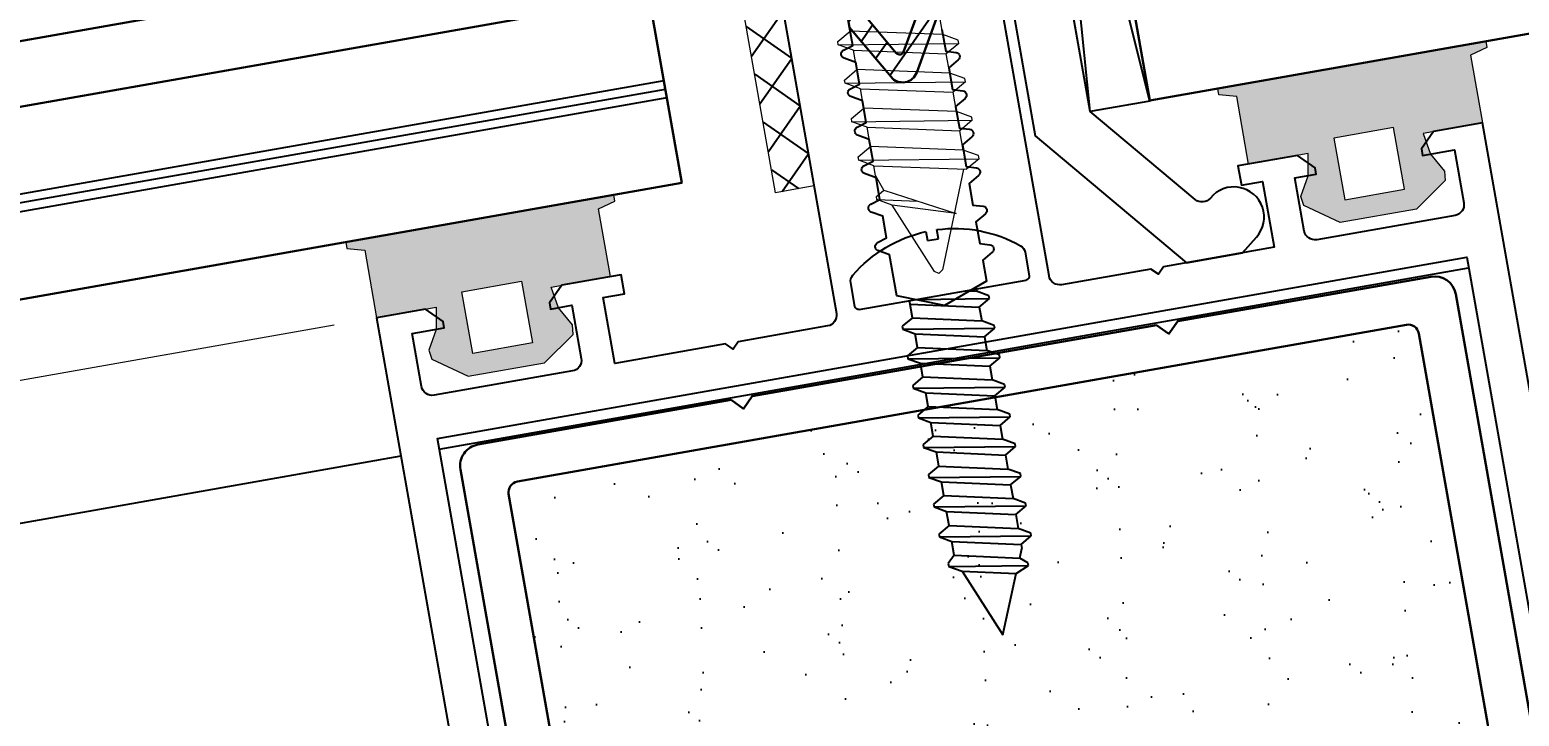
# Model space of a CAD drawing. Header units: millimetres. Extents: x 22319 to 27873, y 35287 to 39437.
# Drawn here: x 23998.5 to 24067.4, y 38452.2 to 38484 of the extents above; entities that cross this region are included whole.
import ezdxf

# ---------------------------------------------------------------- set-up
doc = ezdxf.new("R2010")
doc.units = ezdxf.units.MM
doc.header["$LTSCALE"] = 0.5
for name, color, linetype in [('1', 1, 'Continuous'), ('2', 2, 'Continuous'), ('PROFILE_PO', 2, 'Continuous'), ('S_GASKET_HATCH', 252, 'Continuous')]:
    doc.layers.add(name, color=color, linetype=linetype)
for name, color, linetype, lineweight in [('AM_0', 7, 'Continuous', 30), ('AM_1', 14, 'Continuous', 30), ('AM_4', 3, 'Continuous', 25), ('AM_5', 3, 'Continuous', 18), ('AM_8', 1, 'Continuous', 25), ('GASKET', 1, 'Continuous', 20), ('S_ACCESSORY', 7, 'Continuous', 9), ('S_GASKET', 7, 'Continuous', 9)]:
    doc.layers.add(name, color=color, linetype=linetype, lineweight=lineweight)
doc.styles.get("Standard").update_dxf_attribs({"font": 'ARIAL.TTF'})
doc.dimstyles.new('SBS_DIN$0', dxfattribs={"dimscale": 2, "dimtxt": 2.5, "dimasz": 2.5, "dimexe": 1, "dimexo": 1, "dimgap": 1, "dimtad": 1, "dimrnd": 0.5, "dimdsep": 46, "dimtxsty": 'Standard', "dimcen": 0, "dimclrd": 256, "dimclre": 256, "dimclrt": 2, "dimadec": 0, "dimazin": 2, "dimtp": 0.1, "dimtm": 0.1, "dimtfac": 0.71, "dimtofl": 0, "dimtmove": 0, "dimatfit": 3, "dimfxl": 0, "dimlwd": -1, "dimlwe": -1, "dimarcsym": 0})

# ---------------------------------------------------------------- blocks, each defined once
blk = doc.blocks.new('*D476')
at = {"layer": 'AM_5'}
for p, q in [((24012.57206426298, 38470.26678998518), (23984.09030865299, 38465.24468801319)), ((24000.90684334954, 38381.39092148598), (23986.92816504735, 38460.66794560347)), ((24029.76443597134, 38381.40216060408), (23999.80546873185, 38376.11958636559))]:
    blk.add_line(p, q, dxfattribs=at)
for points in [[(23987.74883817486, 38460.81265241819), (23986.10749191984, 38460.52323878875), (23986.05992415901, 38465.59198436853)], [(24001.72751647705, 38381.53562830071), (24000.08617022203, 38381.24621467126), (24001.77508423788, 38376.46688272092)]]:
    blk.add_solid(points, dxfattribs=at)
at = {"layer": 'Defpoints', "color": 0}
for p in [(24014.541679769, 38470.61408634052), (23986.05992415901, 38465.59198436853), (24031.73405147737, 38381.74945695941)]:
    blk.add_point(p, dxfattribs=at)
at = {"layer": 'AM_5', "color": 2, "insert": (23998.40120088841, 38421.82003024447), "char_height": 5, "attachment_point": 5, "rotation": 280.00000000000347}
blk.add_mtext('90.5', dxfattribs=at)
blk = doc.blocks.new('pv002')
at = {"layer": 'AM_8'}
h = blk.add_hatch(dxfattribs=at)
h.set_pattern_fill('USER', color=256, angle=45, pattern_type=0)
h.set_pattern_definition([(45, (-1649.052311359614, -464.2889585145235), (-0.7071067811865475, 0.7071067811865476), [])])
edge = h.paths.add_edge_path()
edge.add_line((0, 0), (-2.899999999999636, 0))
edge.add_line((-2.899999999999636, 3.550000000000182), (-2.899999999999636, 0))
edge.add_line((-2.700000000000728, 3.603589838486187), (-2.900000000001455, 3.550000000000182))
edge.add_line((-2.700000000000728, 3.603589838486187), (-2.700000000000728, 3.996410161513722))
edge.add_line((-2.700000000000728, 3.996410161513722), (-2.900000000001455, 4.050000000000182))
edge.add_line((-2.899999999999636, 5.349999999999909), (-2.899999999999636, 4.049999999999727))
edge.add_line((-2.700000000000728, 5.403589838486369), (-2.900000000001455, 5.349999999999909))
edge.add_line((-2.700000000000728, 5.403589838486369), (-2.700000000000728, 5.796410161513904))
edge.add_line((-2.899999999999636, 5.849999999999909), (-2.699999999998909, 5.79641016151345))
edge.add_line((-2.899999999999636, 5.849999999999909), (-2.899999999999636, 7.062741470229412))
edge.add_line((-4.393782217350235, 9.650048166123725), (-2.899999999999636, 7.062741470228957))
edge.add_arc((-5, 9.300048166123815), 0.7000000000000146, 390.000000000001, 450)
edge.add_arc((-5, 9.300048166123815), 0.7000000000000135, 450, 509.999999999997)
edge.add_line((-7.100000000000364, 7.062741470228957), (-5.606217782649765, 9.650048166123725))
edge.add_line((-7.100000000000364, 5.849999999999909), (-7.100000000000364, 7.062741470228957))
edge.add_line((-7.299999999999272, 5.79641016151345), (-7.099999999998545, 5.849999999999909))
edge.add_line((-7.299999999999272, 5.79641016151345), (-7.299999999999272, 5.403589838485914))
edge.add_line((-7.100000000000364, 5.349999999999909), (-7.299999999999272, 5.403589838486369))
edge.add_line((-7.100000000000364, 4.050000000000182), (-7.100000000000364, 5.349999999999909))
edge.add_line((-7.299999999999272, 3.996410161513722), (-7.099999999998545, 4.050000000000182))
edge.add_line((-7.299999999999272, 3.996410161513722), (-7.299999999999272, 3.603589838486187))
edge.add_line((-7.100000000000364, 3.550000000000182), (-7.299999999999272, 3.603589838486187))
edge.add_line((-7.100000000000364, 3.550000000000182), (-7.100000000000364, 0))
edge.add_line((-10, 0), (-7.100000000000364, 0))
edge.add_line((-10, 0), (-10, -24))
edge.add_line((-10, -24), (-8.075735931288364, -24))
edge.add_line((-8.075735931288364, -24), (-7.587867965645273, -23.512132034356))
edge.add_arc((-7.799999999999272, -23.30000000000018), 0.2999999999999711, 314.999999999958, 356.718851247591)
edge.add_arc((-7.799999999999272, -23.30000000000018), 0.3000000000001083, 356.718851247591, 450)
edge.add_line((-8.5, -23), (-7.799999999999272, -23))
edge.add_line((-8.5, -19.93684870912102), (-8.5, -23.00000000000045))
edge.add_line((-8.5, -19.93684870912102), (-5, -17.00000000000045))
edge.add_line((-5, -17), (-1.5, -19.93684870912011))
edge.add_line((-1.5, -19.93684870912057), (-1.5, -23.00000000000045))
edge.add_line((-2.200000000000728, -23), (-1.5, -23))
edge.add_arc((-2.200000000000728, -23.30000000000018), 0.2999999999999012, 450, 536.147953645932)
edge.add_arc((-2.200000000000728, -23.30000000000018), 0.3000000000000871, 536.147953645932, 585.0000000000271)
edge.add_line((-2.412132034356546, -23.512132034356), (-2.024264068712, -24))
edge.add_line((-2.024264068712, -24), (0, -24))
edge.add_line((0, 0), (0, -24))
edge = h.paths.add_edge_path(flags=16)
edge.add_arc((-5, -17), 0.9999999999999966, 410.000000000002, 489.9999999999891)
edge.add_line((-8.5, -18.63144141978864), (-5.642787609685911, -16.23395555688103))
edge.add_line((-8.5, -9), (-8.5, -18.63144141978819))
edge.add_line((-1.5, -9), (-8.5, -9))
edge.add_line((-1.5, -9), (-1.5, -18.63144141978819))
edge.add_line((-4.357212390314089, -16.23395555688103), (-1.5, -18.63144141978819))
edge.add_arc((-5, 8.500048166123634), 0.2000000000001071, 389.99999999998, 509.999999999987)
edge.add_line((-6.200000000000728, 6.821587197041026), (-5.173205080758635, 8.600048166123543))
edge.add_line((-6.200000000000728, 6.821587197041026), (-6.200000000000728, -0.06825143763126107))
edge.add_line((-6.200000000000728, -0.06825143763126107), (-5, 0.2532875932861316))
edge.add_line((-5, 0.2532875932865863), (-3.799999999999272, -0.06825143763080632))
edge.add_line((-3.799999999999272, 6.821587197041481), (-3.799999999999272, -0.06825143763080632))
edge.add_line((-4.826794919243184, 8.600048166123543), (-3.800000000001091, 6.821587197041481))
edge.add_line((-5, -0.6784609690830621), (-3.799999999999272, -1.000000000000455))
edge.add_line((-3.799999999999272, -1), (-1.5, -1))
edge.add_line((-1.5, -1), (-1.5, -8))
edge.add_line((-1.5, -8), (-8.5, -8))
edge.add_line((-8.5, -1), (-8.5, -8))
edge.add_line((-6.200000000000728, -1), (-8.500000000001819, -1))
edge.add_line((-6.200000000000728, -1), (-5.000000000001819, -0.6784609690826073))
at = {"layer": 'AM_1', "flags": 128}
for points in [[(-2.499322256418964, -23.27984592317898, -0.3946564050717572), (-2.200000000000728, -23), (-1.5, -23), (-1.5, -19.93684870912011), (-5, -17), (-8.5, -19.93684870912148), (-8.5, -23), (-7.799999999999272, -23, -0.4310878545440041), (-7.500491789374792, -23.31717066592455, -0.1840704505669093), (-7.587867965643454, -23.512132034356), (-8.075735931288364, -24), (-10, -24), (-10, 0), (-7.100000000000364, 0), (-7.100000000000364, 3.549999999999727), (-7.299999999999272, 3.603589838485732), (-7.299999999999272, 3.996410161513722), (-7.100000000000364, 4.049999999999727), (-7.100000000000364, 5.349999999999909), (-7.299999999999272, 5.403589838485914), (-7.299999999999272, 5.796410161513904), (-7.100000000000364, 5.849999999999909), (-7.100000000000364, 7.062741470228957), (-5.606217782649765, 9.650048166123725, -0.2679491924311086), (-5, 10.00004816612363, -0.267949192431118), (-4.393782217350235, 9.650048166123725), (-2.899999999999636, 7.062741470228957), (-2.899999999999636, 5.849999999999909), (-2.700000000000728, 5.796410161513904), (-2.700000000000728, 5.403589838485914), (-2.899999999999636, 5.349999999999909), (-2.899999999999636, 4.049999999999727), (-2.700000000000728, 3.996410161513722), (-2.700000000000728, 3.603589838485732), (-2.899999999999636, 3.549999999999727), (-2.899999999999636, 0), (0, 0), (0, -24), (-2.024264068712, -24), (-2.412132034356546, -23.512132034356, -0.2164453754112569)], [(-5.173205080756816, 8.600048166123997, -0.5773502691896664), (-4.826794919243184, 8.600048166123997), (-3.799999999999272, 6.821587197041936), (-3.799999999999272, -0.06825143763126107), (-5, 0.2532875932865863), (-6.200000000000728, -0.06825143763126107), (-6.200000000000728, 6.821587197040571)], [(-4.357212390314089, -16.23395555688103), (-1.5, -18.63144141978819), (-1.5, -9), (-8.5, -9), (-8.5, -18.63144141978819), (-5.64278760968773, -16.23395555688103, -0.3639702342661382)]]:
    blk.add_lwpolyline(points, format="xyb", close=True, dxfattribs=at)
blk.add_lwpolyline([(-3.799999999999272, -1), (-1.5, -1), (-1.5, -8), (-8.5, -8), (-8.5, -1), (-6.200000000000728, -1), (-5, -0.6784609690830621)], close=True, dxfattribs=at)
blk = doc.blocks.new('*D479')
at = {"layer": 'AM_5'}
for p, q in [((24006.23508785182, 38514.84361540522), (23976.27613932366, 38509.56104446605)), ((23985.19168327068, 38470.51602313359), (23979.11399571802, 38504.98430205631)), ((24012.57206426298, 38470.26678998518), (23984.09030865299, 38465.2446880132))]:
    blk.add_line(p, q, dxfattribs=at)
for points in [[(23979.93466884553, 38505.12900887104), (23978.29332259051, 38504.8395952416), (23978.24575482968, 38509.90834082138)], [(23986.01235639819, 38470.66072994831), (23984.37101014317, 38470.37131631887), (23986.05992415902, 38465.59198436853)]]:
    blk.add_solid(points, dxfattribs=at)
at = {"layer": 'Defpoints', "color": 0}
for p in [(24008.20470335784, 38515.19091176055), (23978.24575482968, 38509.90834082138), (24014.541679769, 38470.61408634052)]:
    blk.add_point(p, dxfattribs=at)
at = {"layer": 'AM_5', "color": 2, "insert": (23985.8545990554, 38492.91642181834), "char_height": 5, "attachment_point": 5, "rotation": 280.00000000000347}
blk.add_mtext('45', dxfattribs=at)
blk = doc.blocks.new('Glass 6-16-Contraflam Lite 44.2')
at = {"layer": 'AM_0'}
for points in [[(84.25505423948198, 11.79995000000054), (0, 11.79995000000054), (0, 16.79995000000054), (84.25505423948198, 16.79995000000054)], [(84.25505423948198, 0), (0, 0), (0, 8.799950000000536), (84.25505423948198, 8.799950000000536)]]:
    blk.add_lwpolyline(points, dxfattribs=at)
at = {"layer": 'AM_8'}
for p, q in [((0, 4.799950000000536), (84.25505423948198, 4.799950000000536)), ((0, 4.39994999999908), (84.25505423948198, 4.39994999999908)), ((0, 3.999949999997625), (84.25505423948198, 3.999949999997625))]:
    blk.add_line(p, q, dxfattribs=at)
blk = doc.blocks.new('52T62')
at = {"color": 7, "linetype": 'Continuous', "flags": 128}
for points in [[(4.99998499999856, 23), (4.99998499999856, 3, 0.4142135623733615), (5.49998499999856, 2.5), (9.699984999999288, 2.5), (9.99998499999856, 2.200000000004366), (10.29998499999783, 2.5), (15.49998499999856, 2.5), (15.49998499999856, 5.600000000005821), (14.49998499999856, 5.600000000005821), (14.49998499999856, 6.5), (15.49998499999856, 6.5), (17.29998499999783, 6.5), (17.99998499999856, 5.80000000000291), (17.99998499999856, 5.5), (16.99998499999856, 5.5), (16.99998499999856, 3, 0.414213562373095), (17.49998499999856, 2.5), (23.99998499999856, 2.5, 0.414213562373095), (24.49998499999856, 3), (24.49998499999856, 5.5), (22.99998499999856, 5.5), (22.99998499999856, 5.80000000000291), (23.69998499999929, 6.5), (25.99998499999856, 6.5), (25.99998499999856, -82.5, -0.414213562373095)], [(-26.00001500000144, -82.5), (-26.00001500000144, 6.5), (-23.70001500000217, 6.5), (-23.00001500000144, 5.80000000000291), (-23.00001500000144, 5.5), (-24.50001500000144, 5.5), (-24.50001500000144, 3, 0.414213562373095), (-24.00001500000144, 2.5), (-17.50001500000144, 2.5, 0.4142135623732282), (-17.00001500000144, 3), (-17.00001500000144, 5.5), (-18.00001500000144, 5.5), (-18.00001500000144, 5.80000000000291), (-17.30001500000071, 6.5), (-15.50001500000144, 6.5), (-14.50001500000144, 6.5), (-14.50001500000144, 5.600000000005821), (-15.50001500000144, 5.600000000005821), (-15.50001500000144, 2.5), (-10.30001500000071, 2.5), (-10.00001500000144, 2.200000000004366), (-9.700015000002168, 2.5), (-5.50001500000144, 2.5, 0.4142135623733614), (-5.00001500000144, 3), (-5.00001500000144, 23)], [(-2.100014999999985, 15.10952364800323), (-2.100014999999985, 14.09068722057418), (-2.556057778292598, 13.95126095119485, 0.6556287290967703), (-2.597583437349385, 13.58679491924704), (-2.100014999999985, 13.29952364799829), (-2.100014999999985, 12.28068722057651), (-2.556057778292598, 12.14126095119718, 0.6556287290968543), (-2.597583437349385, 11.77679491924209), (-2.100014999999985, 11.48952364800061), (-2.100014999999985, 10.47068722057884), (-2.556057778292598, 10.33126095119223, 0.6556287290967124), (-2.597583437349385, 9.966794919244421), (-2.100014999999985, 9.679523648002942), (-2.100014999999985, 8.660687220573891), (-2.556057778292598, 8.521260951194563, 0.6556287290968543), (-2.597583437349385, 8.15679491924675), (-2.100014999999985, 7.869523647997994), (-2.100014999999985, 6.850687220576219), (-2.556057778292598, 6.711260951196891, 0.6556287290968065), (-2.597583437349385, 6.346794919249078), (-2.100014999999985, 6.059523648000322), (-2.100014999999985, 5.040687220578548), (-2.556057778292598, 4.90126095119922, 0.6556287290966915), (-2.597583437349385, 4.53679491924413), (-2.100014999999985, 4.249523648002651), (-2.100014999999985, 3.264337491957122), (-1.500000144005753e-05, 2.5), (2.099985000000743, 3.317646630566742), (2.099985000000743, 5.249523648002651), (2.597553437350143, 5.53679491924413, 0.6556287290975459), (2.556027778293355, 5.901260951191944), (2.099985000000743, 6.040687220578548), (2.099985000000743, 7.059523648000322), (2.597553437350143, 7.346794919241802, 0.6556287290975841), (2.556027778293355, 7.711260951196891), (2.099985000000743, 7.850687220576219), (2.099985000000743, 8.869523647997994), (2.597553437350143, 9.15679491924675, 0.6556287290975841), (2.556027778293355, 9.521260951194563), (2.099985000000743, 9.660687220573891), (2.099985000000743, 10.67952364800294), (2.597553437350143, 10.96679491924442, 0.655628729097467), (2.556027778293355, 11.33126095119223), (2.099985000000743, 11.47068722057884), (2.099985000000743, 12.48952364800061), (2.597553437350143, 12.77679491924937, 0.6556287290975841), (2.556027778293355, 13.14126095119718), (2.099985000000743, 13.28068722057651), (2.099985000000743, 14.29952364800556), (2.597553437350143, 14.58679491924704, 0.6556287290975226), (2.556027778293355, 14.95126095119485), (2.099985000000743, 15.09068722057418), (2.099985000000743, 16.10952364800323)]]:
    blk.add_lwpolyline(points, format="xyb", dxfattribs=at)
blk.add_lwpolyline([(-24.20001499999853, -59.5), (-22.90001499999926, -59.5, -0.414213562373095), (-21.90001499999926, -60.5, -0.414213562373095), (-22.90001499999926, -61.5), (-24.20001499999853, -61.5), (-24.20001499999853, -81.5), (24.19998499999929, -81.5), (24.19998499999929, -61.5), (22.89998500000002, -61.5, -0.414213562373095), (21.89998500000002, -60.5, -0.414213562373095), (22.89998500000002, -59.5), (24.19998499999929, -59.5), (24.19998499999929, 0.5), (-24.20001499999853, 0.5)], format="xyb", close=True, dxfattribs=at)
blk = doc.blocks.new('52R020_b')
at = {"layer": 'S_GASKET_HATCH'}
h = blk.add_hatch(color=256, dxfattribs=at)
h.paths.add_polyline_path([(-6.900001999998494, -2.400000000001455), (-4.099997999997868, -2.400000000001455), (-4.099997999997868, 0.5), (-6.900001999998494, 0.5)], flags=16)
h.paths.add_polyline_path([(-8.881461999997555, -1.897633000000496), (-8.375529999997525, -1.008142000006046), (-8.200000999997428, 0), (-11, 0), (-11, 3.185598684030992), (-11.79999899999893, 3.399957684036053), (-11.79999899999893, 3.699957684038964), (0.7999990000025718, 3.699957684038964), (0.7999990000025718, 3.399957684036053), (0, 3.185598684030992), (0, 0), (-2.799998999998934, 0), (-2.624469999998837, -1.008142000006046), (-2.118537999998807, -1.897633000000496), (-2.177928999997675, -2.334233000001404), (-3.700000999997428, -3.400000000001455), (-7.299998999998934, -3.400000000001455), (-8.82207500000004, -2.334233000001404)])
at = {"layer": 'S_GASKET'}
for points in [[(-8.881461999997555, -1.897633000000496), (-8.375529999997525, -1.008142000006046), (-8.200000999997428, 0), (-11, 0), (-11, 3.185598684030992), (-11.79999899999893, 3.399957684036053), (-11.79999899999893, 3.699957684038964), (0.7999990000025718, 3.699957684038964), (0.7999990000025718, 3.399957684036053), (0, 3.185598684030992), (0, 0), (-2.799998999998934, 0), (-2.624469999998837, -1.008142000006046), (-2.118537999998807, -1.897633000000496), (-2.177928999997675, -2.334233000001404), (-3.700000999997428, -3.400000000001455), (-7.299998999998934, -3.400000000001455), (-8.82207500000004, -2.334233000001404)], [(-6.900001999998494, -2.400000000001455), (-4.099997999997868, -2.400000000001455), (-4.099997999997868, 0.5), (-6.900001999998494, 0.5)]]:
    blk.add_lwpolyline(points, close=True, dxfattribs=at)
blk = doc.blocks.new('INS 2')
at = {"layer": 'AM_8'}
h = blk.add_hatch(dxfattribs=at)
h.set_pattern_fill('AR-SAND', color=1, scale=0.1, angle=90, style=0)
h.set_pattern_definition([(127.5, (-1167.893984370588, 1836.543305400111), (-4.894132373293424, -0.1600031295984043), [0, -3.860800000000001, 0, -4.318000000000001, 0, -4.1275]), (97.49999999999996, (-1167.893984370588, 1836.543305400111), (-7.168251005683543, 4.495232831380027), [0, -2.0828, 0, -3.4798, 0, -1.3335]), (57.49999999999999, (-1167.893984370588, 1833.419105400113), (-0.01437184678545643, 7.90992370241458), [0, -1.27, 0, -4.572, 0, -5.969]), (47.5, (-1167.893984370588, 1833.419105400113), (-2.229293232572162, 7.635564524722972), [0, -0.635, 0, -2.9972, 0, -3.429])])
h.paths.add_polyline_path([(18.90001199999824, 57.49996900000042, 0.4142135623730951), (18.40001199999824, 57.99996900000042), (6.000011999996781, 57.99996900000042), (5.250011999996786, 58.74996900000042), (4.750011999996786, 58.74996900000042), (4.000011999996786, 57.99996900000042), (-3.999988000003214, 57.99996900000042), (-4.750012000000424, 58.74996900000042), (-5.249988000003214, 58.74996900000042), (-5.999988000003218, 57.99996900000042), (-18.39998799999739, 57.99996900000042, 0.4142135623730951), (-18.89998799999739, 57.49996900000042), (-18.89998799999739, 21.89996900000187, -0.4142135623730951), (-19.39998799999739, 21.39996900000187), (-20.89998799999739, 21.39996900000187, 0.4142135623730951), (-21.39998799999739, 20.89996900000187), (-21.39998800000103, 2.5, 0.4142135623730951), (-20.89998800000103, 2), (20.90001199999824, 2, 0.4142135623730951), (21.40001199999824, 2.5), (21.40001199999824, 20.89996900000187, 0.4142135623730951), (20.90001199999824, 21.39996900000187), (19.40001199999824, 21.39996900000187, -0.4142135623730951), (18.90001199999824, 21.89996900000187)])
at = {"layer": 'AM_0'}
blk.add_lwpolyline([(22.90001199999824, 23.39996900000187), (21.40001199999824, 23.39996900000187, -0.414213562373095), (20.90001199999824, 23.89996900000187), (20.90001199999824, 58.99996900000042, 0.414213562373095), (19.90001199999824, 59.99996900000042), (6.000011999996786, 59.99996900000042), (5.250011999996786, 59.24996900000042), (5.250011999996786, 58.74996900000042), (6.000011999996786, 57.99996900000042), (18.40001199999824, 57.99996900000042, -0.414213562373095), (18.90001199999824, 57.49996900000042), (18.90001199999824, 21.89996900000187, 0.414213562373095), (19.40001199999824, 21.39996900000187), (20.90001199999824, 21.39996900000187, -0.414213562373095), (21.40001199999824, 20.89996900000187), (21.40001199999824, 2.5, -0.414213562373095), (20.90001199999824, 2), (-20.89998800000103, 2, -0.414213562373095), (-21.39998800000103, 2.5), (-21.39998799999739, 20.89996900000187, -0.414213562373095), (-20.89998799999739, 21.39996900000187), (-19.39998799999739, 21.39996900000187, 0.414213562373095), (-18.89998799999739, 21.89996900000187), (-18.89998799999739, 57.49996900000042, -0.414213562373095), (-18.39998799999739, 57.99996900000042), (-5.999988000003214, 57.99996900000042), (-5.249988000003214, 58.74996900000042), (-5.249988000003214, 59.24996900000042), (-5.999988000003214, 59.99996900000042), (-19.89998799999739, 59.99996900000042, 0.414213562373095), (-20.89998799999739, 58.99996900000042), (-20.89998799999739, 23.89996900000187, -0.414213562373095), (-21.39998799999739, 23.39996900000187), (-22.89998799999739, 23.39996900000187, 0.414213562373095), (-23.39998799999739, 22.89996900000187), (-23.39998800000103, 1, 0.4142135623734946), (-22.39998799999739, 0), (-10.5, 0), (-10, 0.5), (-9.5, 0), (9.5, 0), (10, 0.5), (10.5, 0), (22.40001199999824, 0, 0.4142135623729619), (23.40001199999824, 1), (23.40001199999824, 22.89996900000187, 0.414213562373095)], format="xyb", close=True, dxfattribs=at)
at = {"layer": 'AM_4'}
blk.add_lwpolyline([(-5.250012000000424, 58.74996900000042), (-4.750012000000424, 58.74996900000042), (-3.999988000003214, 57.99996900000042), (4.000011999996786, 57.99996900000042), (4.750011999996786, 58.74996900000042), (5.250011999996786, 58.74996900000042)], dxfattribs=at)
blk = doc.blocks.new('82K416')
at = {"layer": '2'}
for p, q in [((-0.1726315789474029, 4.100000000000023), (-1.277065415215134, 4.100000000000023)), ((0, 3.92736842105262), (0, 0)), ((0.8077202549802678, 1.566250000000025), (1.115880961160315, 2.10000000000008)), ((1.115880961160315, 2.10000000000008), (1.247130961160337, 2.10000000000008)), ((1.247130961160337, 2.10000000000008), (1.555291667340157, 1.566250000000025)), ((1.247130961160337, 2.10000000000008), (1.942755961160174, -2.099999999999909)), ((2.198970254980395, 1.566250000000025), (2.507130961160328, 2.10000000000008)), ((2.507130961160328, 2.10000000000008), (2.638380961160294, 2.10000000000008)), ((2.638380961160294, 2.10000000000008), (2.946541667340171, 1.566250000000025)), ((2.638380961160294, 2.10000000000008), (3.334005961160187, -2.099999999999909)), ((3.590220254980409, 1.566250000000025), (3.898380961160285, 2.10000000000008)), ((3.898380961160285, 2.10000000000008), (4.029630961160308, 2.10000000000008)), ((4.029630961160308, 2.10000000000008), (4.337791667340298, 1.566250000000025)), ((4.029630961160308, 2.10000000000008), (4.725255961160315, -2.099999999999909)), ((4.981470254980422, 1.566250000000025), (5.289630961160356, 2.10000000000008)), ((5.289630961160356, 2.10000000000008), (5.420880961160265, 2.10000000000008)), ((5.420880961160265, 2.10000000000008), (5.729041667340312, 1.566250000000025)), ((5.420880961160265, 2.10000000000008), (6.116505961160328, -2.099999999999909)), ((6.372720254980436, 1.566250000000025), (6.680880961160369, 2.10000000000008)), ((6.680880961160369, 2.10000000000008), (6.812130961160278, 2.100000000000193)), ((6.812130961160278, 2.100000000000193), (7.120291667340325, 1.566250000000025)), ((6.812130961160278, 2.100000000000193), (7.507755961160285, -2.099999999999909)), ((7.781470254980491, 1.566250000000025), (8.089630961160424, 2.100000000000023)), ((8.089630961160424, 2.100000000000023), (8.22088096116039, 2.100000000000023)), ((8.22088096116039, 2.100000000000023), (8.529041667340266, 1.566250000000025)), ((8.22088096116039, 2.100000000000023), (8.916505961160283, -2.100000000000023)), ((9.172720254980504, 1.566250000000025), (9.480880961160437, 2.100000000000023)), ((9.480880961160437, 2.100000000000023), (9.612130961160403, 2.100000000000023)), ((9.612130961160403, 2.100000000000023), (9.920291667340393, 1.566250000000025)), ((9.612130961160403, 2.100000000000023), (10.30775596116041, -2.100000000000023)), ((10.58147025498039, 1.566250000000025), (10.88963096116026, 2.100000000000023)), ((10.88963096116026, 2.100000000000023), (11.02088096116029, 2.100000000000023)), ((11.02088096116029, 2.100000000000023), (11.32904166734033, 1.566250000000025)), ((11.02088096116029, 2.100000000000023), (11.71650596116029, -2.100000000000023)), ((0.8077202549802678, 1.566250000000025), (0, 1.566250000000025)), ((0.1640416673402001, 1.566250000000025), (0.8596666673400932, -1.566249999999911)), ((0.8077202549802678, 1.566250000000025), (1.503345254980331, -1.566249999999911)), ((1.555291667340157, 1.566250000000025), (2.250916667340221, -1.566249999999911)), ((2.198970254980395, 1.566250000000025), (1.555291667340157, 1.566250000000025)), ((2.198970254980395, 1.566250000000025), (2.894595254980288, -1.566249999999911)), ((2.946541667340171, 1.566250000000025), (3.642166667340234, -1.566249999999911)), ((3.590220254980409, 1.566250000000025), (2.946541667340171, 1.566250000000025)), ((3.590220254980409, 1.566250000000025), (4.285845254980359, -1.566249999999911)), ((4.337791667340298, 1.566250000000025), (5.033416667340191, -1.566249999999911)), ((4.981470254980422, 1.566250000000025), (4.337791667340298, 1.566250000000025)), ((4.981470254980422, 1.566250000000025), (5.677095254980372, -1.566249999999911)), ((5.729041667340312, 1.566250000000025), (6.424666667340261, -1.566249999999911)), ((6.372720254980436, 1.566250000000025), (5.729041667340312, 1.566250000000025)), ((6.372720254980436, 1.566250000000025), (7.068345254980386, -1.566249999999911)), ((7.120291667340325, 1.566250000000025), (7.781470254980491, 1.566250000000025)), ((7.120291667340325, 1.566250000000025), (7.815916667340275, -1.566249999999911)), ((7.781470254980491, 1.566250000000025), (8.477095254980384, -1.566250000000025)), ((8.529041667340266, 1.566250000000025), (9.22466666734033, -1.566250000000025)), ((9.172720254980504, 1.566250000000025), (8.529041667340266, 1.566250000000025)), ((9.172720254980504, 1.566250000000025), (9.868345254980454, -1.566250000000025)), ((9.920291667340393, 1.566250000000025), (10.61591666734029, -1.566250000000025)), ((10.58147025498039, 1.566250000000025), (9.920291667340393, 1.566250000000025)), ((10.58147025498039, 1.566250000000025), (11.2770952549804, -1.566250000000025)), ((11.32904166734033, 1.566250000000025), (12.02466666734017, -1.566250000000025)), ((11.9727202549804, 1.566250000000025), (11.32904166734033, 1.566250000000025)), ((11.9727202549804, 1.566250000000025), (12.31203958864859, 1.911872437807801)), ((11.9727202549804, 1.566250000000025), (12.6304725983079, -1.395703948568723)), ((12.31203958864859, 1.911872437807801), (12.4432895886485, 1.911872437807801)), ((12.4432895886485, 1.911872437807801), (12.77109964706028, 1.337454317738775)), ((12.4432895886485, 1.911872437807801), (13.0463843777801, -1.729454590911985)), ((0, 1.229847312665697), (0.55150596116016, -2.099999999999909)), ((12.77109964706028, 1.337454317738775), (16, 0)), ((12.77109964706028, 1.337454317738775), (13.31507234901301, -1.112133447029294)), ((-3.015655551236478, 0.2589473684209906), (-2.589473684210589, 0.2589473684209906)), ((-2.589473684210589, 0.2589473684209906), (-2.589473684210589, -0.2589473684209906)), ((0, 0), (0, -3.92736842105262)), ((16, 0), (13.31507234901301, -1.112133447029294)), ((-2.589473684210589, -0.2589473684209906), (-3.015655551236478, -0.2589473684209906)), ((0, -1.061468851786685), (0.1120952549803178, -1.566249999999911)), ((13.31507234901301, -1.112133447029294), (13.0463843777801, -1.729454590911985)), ((0, -1.566249999999911), (0.1120952549803178, -1.566249999999911)), ((0.4202559611601941, -2.099999999999909), (0.1120952549803178, -1.566249999999911)), ((0.8596666673400932, -1.566249999999911), (0.55150596116016, -2.099999999999909)), ((0.8596666673400932, -1.566249999999911), (1.503345254980331, -1.566249999999911)), ((1.811505961160208, -2.099999999999909), (1.503345254980331, -1.566249999999911)), ((2.250916667340221, -1.566249999999911), (1.942755961160174, -2.099999999999909)), ((2.250916667340221, -1.566249999999911), (2.894595254980288, -1.566249999999911)), ((3.202755961160278, -2.099999999999909), (2.894595254980288, -1.566249999999911)), ((3.642166667340234, -1.566249999999911), (3.334005961160187, -2.099999999999909)), ((3.642166667340234, -1.566249999999911), (4.285845254980359, -1.566249999999911)), ((4.594005961160292, -2.099999999999909), (4.285845254980359, -1.566249999999911)), ((5.033416667340191, -1.566249999999911), (4.725255961160315, -2.099999999999909)), ((5.033416667340191, -1.566249999999911), (5.677095254980372, -1.566249999999911)), ((5.985255961160306, -2.099999999999909), (5.677095254980372, -1.566249999999911)), ((6.424666667340261, -1.566249999999911), (6.116505961160328, -2.099999999999909)), ((6.424666667340261, -1.566249999999911), (7.068345254980386, -1.566249999999911)), ((7.376505961160319, -2.099999999999909), (7.068345254980386, -1.566249999999911)), ((7.815916667340275, -1.566249999999911), (7.507755961160285, -2.099999999999909)), ((7.815916667340275, -1.566249999999911), (8.477095254980384, -1.566250000000025)), ((8.785255961160374, -2.100000000000023), (8.477095254980384, -1.566250000000025)), ((9.22466666734033, -1.566250000000025), (8.916505961160283, -2.100000000000023)), ((9.22466666734033, -1.566250000000025), (9.868345254980454, -1.566250000000025)), ((10.17650596116039, -2.100000000000023), (9.868345254980454, -1.566250000000025)), ((10.61591666734029, -1.566250000000025), (10.30775596116041, -2.100000000000023)), ((10.61591666734029, -1.566250000000025), (11.2770952549804, -1.566250000000025)), ((11.58525596116033, -2.100000000000023), (11.2770952549804, -1.566250000000025)), ((12.02466666734017, -1.566250000000025), (11.71650596116029, -2.100000000000023)), ((12.02466666734017, -1.566250000000025), (12.21873800793321, -1.566250000000025)), ((12.6304725983079, -1.395703948568723), (12.21873800793321, -1.566250000000025)), ((12.91513437778019, -1.729454590911985), (12.6304725983079, -1.395703948568723)), ((13.0463843777801, -1.729454590911985), (12.91513437778019, -1.729454590911985)), ((0.55150596116016, -2.099999999999909), (0.4202559611601941, -2.099999999999909)), ((1.942755961160174, -2.099999999999909), (1.811505961160208, -2.099999999999909)), ((3.334005961160187, -2.099999999999909), (3.202755961160278, -2.099999999999909)), ((4.725255961160315, -2.099999999999909), (4.594005961160292, -2.099999999999909)), ((6.116505961160328, -2.099999999999909), (5.985255961160306, -2.099999999999909)), ((7.507755961160285, -2.099999999999909), (7.376505961160319, -2.099999999999909)), ((8.916505961160283, -2.100000000000023), (8.785255961160374, -2.100000000000023)), ((10.30775596116041, -2.100000000000023), (10.17650596116039, -2.100000000000023)), ((11.71650596116029, -2.100000000000023), (11.58525596116033, -2.100000000000023)), ((-1.277065415215134, -4.100000000000023), (-0.1726315789474029, -4.100000000000023))]:
    blk.add_line(p, q, dxfattribs=at)
for centre, radius, start, end in [((3.193684210526271, 0), 6.2147368421053, 140.6298121664776, 177.6119845367318), ((-1.277065415215134, 3.668421052631516), 0.4315789473685072, 90, 140.6298121664747), ((-0.1726315789474029, 3.92736842105262), 0.1726315789474029, 0, 90), ((3.193684210526271, 0), 6.214736842105283, 182.3880154632682, 219.3701878335224), ((-1.277065415215134, -3.668421052631572), 0.431578947368421, 219.370187833516, 270), ((-0.1726315789474029, -3.92736842105262), 0.1726315789473958, 270, 0)]:
    blk.add_arc(centre, radius, start, end, dxfattribs=at)
blk = doc.blocks.new('SCM642')
for p, q in [((-1, 5.5), (-1, -5.5)), ((0, 5.5), (-1, 5.5)), ((0, -5.5), (0, 5.5)), ((-3.881197846483701, 4.618802153519937), (-1, 4.618802153519937)), ((-4.5, -3.464101615136315), (-4.5, 3.464101615136315)), ((-3.881197846483701, 2.309401076759968), (-1, 2.309401076759968)), ((0, 2.25), (36.5, 2.25)), ((36.5, 2.25), (36.5, -2.25)), ((36.92073225483546, 2.099999999998545), (36.5, 2.099999999998545)), ((37.18379555453794, 2.224722897306492), (36.92073225483546, 2.099999999998545)), ((37.70500000000175, -2.099999999998545), (36.92073225483546, 2.099999999998545)), ((37.33379555453575, 2.224722897306492), (37.18379555453794, 2.224722897306492)), ((37.33379555453575, 2.224722897306492), (38.16558188957424, -2.383293312748719)), ((37.58856937969176, 2.099999999998545), (37.33379555453575, 2.224722897306492)), ((38.61000000000058, 2.099999999998545), (37.58856937969176, 2.099999999998545)), ((37.58856937969176, 2.099999999998545), (38.48102257227947, -2.099999999998545)), ((38.9852776749758, 2.75), (38.61000000000058, 2.099999999998545)), ((39.51500000000306, -2.099999999998545), (38.61000000000058, 2.099999999998545)), ((39.13527767497362, 2.75), (38.9852776749758, 2.75)), ((39.13527767497362, 2.75), (40.04027767497246, -2.75)), ((39.51055534994885, 2.099999999998545), (39.13527767497362, 2.75)), ((39.51055534994885, 2.099999999998545), (40.41555534994768, -2.099999999998545)), ((40.42000000000189, 2.099999999998545), (39.51055534994885, 2.099999999998545)), ((40.79527767497348, 2.75), (40.42000000000189, 2.099999999998545)), ((41.32500000000073, -2.099999999998545), (40.42000000000189, 2.099999999998545)), ((40.94527767497493, 2.75), (40.79527767497348, 2.75)), ((41.32055534994652, 2.099999999998545), (40.94527767497493, 2.75)), ((40.94527767497493, 2.75), (41.85027767497377, -2.75)), ((41.32055534994652, 2.099999999998545), (42.22555534994899, -2.099999999998545)), ((42.22999999999956, 2.099999999998545), (41.32055534994652, 2.099999999998545)), ((42.60527767497479, 2.75), (42.22999999999956, 2.099999999998545)), ((43.13500000000204, -2.099999999998545), (42.22999999999956, 2.099999999998545)), ((42.75527767497624, 2.75), (42.60527767497479, 2.75)), ((42.75527767497624, 2.75), (43.66027767497508, -2.75)), ((43.13055534994783, 2.099999999998545), (42.75527767497624, 2.75)), ((43.13055534994783, 2.099999999998545), (44.03555534994666, -2.099999999998545)), ((44.04000000000087, 2.099999999998545), (43.13055534994783, 2.099999999998545)), ((44.41527767497246, 2.75), (44.04000000000087, 2.099999999998545)), ((44.94500000000335, -2.099999999998545), (44.04000000000087, 2.099999999998545)), ((44.56527767497391, 2.75), (44.41527767497246, 2.75)), ((44.56527767497391, 2.75), (45.47027767497275, -2.75)), ((44.94055534994914, 2.099999999998545), (44.56527767497391, 2.75)), ((44.94055534994914, 2.099999999998545), (45.84555534994797, -2.099999999998545)), ((45.85000000000218, 2.099999999998545), (44.94055534994914, 2.099999999998545)), ((46.22527767497377, 2.75), (45.85000000000218, 2.099999999998545)), ((46.75500000000102, -2.099999999998545), (45.85000000000218, 2.099999999998545)), ((46.37527767497522, 2.75), (46.22527767497377, 2.75)), ((46.37527767497522, 2.75), (47.28027767497406, -2.75)), ((46.75055534994681, 2.099999999998545), (46.37527767497522, 2.75)), ((46.75055534994681, 2.099999999998545), (47.65555534994564, -2.099999999998545)), ((47.65999999999985, 2.099999999998545), (46.75055534994681, 2.099999999998545)), ((48.03527767497508, 2.75), (47.65999999999985, 2.099999999998545)), ((48.56500000000233, -2.099999999998545), (47.65999999999985, 2.099999999998545)), ((48.18527767497653, 2.75), (48.03527767497508, 2.75)), ((48.18527767497653, 2.75), (49.09027767497537, -2.75)), ((48.56055534994812, 2.099999999998545), (48.18527767497653, 2.75)), ((48.56055534994812, 2.099999999998545), (49.46555534994695, -2.099999999998545)), ((49.01527767497464, 2.099999999998545), (48.56055534994812, 2.099999999998545)), ((49.753568144366, 1.844405467178149), (49.02259639479962, 2.099995043077797)), ((49.97758199201417, 2.232421289227204), (49.753568144366, 1.844405467178149)), ((50.12757615432201, 2.232421289227204), (49.97758199201417, 2.232421289227204)), ((50.50285718506711, 1.582391203970474), (50.12757615432201, 2.232421289227204)), ((50.12757615432201, 2.232421289227204), (50.53121655924406, 0.382285509716894)), ((49.753568144366, 1.844405467178149), (51.40786726290753, -1.265970484004356)), ((53.86601312889979, 0.1887989528404432), (50.50285718506711, 1.582391203970474)), ((51.40786726290753, -1.265970484004356), (50.50285718506711, 1.582391203970474)), ((54, 0), (53.86601312889979, 0.1887989528404432)), ((53.86601312889979, -0.1887989528404432), (54, 0)), ((49.43576216527799, -1.961733286618255), (53.86601312889979, -0.1887989528404432)), ((-3.881197846483701, -2.309401076759968), (-1, -2.309401076759968)), ((36.5, -2.25), (0, -2.25)), ((37.70500000000175, -2.099999999998545), (36.5, -2.099999999998545)), ((38.01558188957642, -2.383293312748719), (37.70500000000175, -2.099999999998545)), ((38.16558188957424, -2.383293312748719), (38.01558188957642, -2.383293312748719)), ((38.16558188957424, -2.383293312748719), (38.48102257227947, -2.099999999998545)), ((39.51500000000306, -2.099999999998545), (38.48102257227947, -2.099999999998545)), ((39.89027767497464, -2.75), (39.51500000000306, -2.099999999998545)), ((40.04027767497246, -2.75), (39.89027767497464, -2.75)), ((40.04027767497246, -2.75), (40.41555534994768, -2.099999999998545)), ((41.32500000000073, -2.099999999998545), (40.41555534994768, -2.099999999998545)), ((41.70027767497595, -2.75), (41.32500000000073, -2.099999999998545)), ((41.85027767497377, -2.75), (41.70027767497595, -2.75)), ((41.85027767497377, -2.75), (42.22555534994899, -2.099999999998545)), ((43.13500000000204, -2.099999999998545), (42.22555534994899, -2.099999999998545)), ((43.51027767497362, -2.75), (43.13500000000204, -2.099999999998545)), ((43.66027767497508, -2.75), (43.51027767497362, -2.75)), ((43.66027767497508, -2.75), (44.03555534994666, -2.099999999998545)), ((44.94500000000335, -2.099999999998545), (44.03555534994666, -2.099999999998545)), ((45.32027767497493, -2.75), (44.94500000000335, -2.099999999998545)), ((45.47027767497275, -2.75), (45.32027767497493, -2.75)), ((45.47027767497275, -2.75), (45.84555534994797, -2.099999999998545)), ((46.75500000000102, -2.099999999998545), (45.84555534994797, -2.099999999998545)), ((47.13027767497624, -2.75), (46.75500000000102, -2.099999999998545)), ((47.28027767497406, -2.75), (47.13027767497624, -2.75)), ((47.28027767497406, -2.75), (47.65555534994564, -2.099999999998545)), ((48.56500000000233, -2.099999999998545), (47.65555534994564, -2.099999999998545)), ((48.94027767497391, -2.75), (48.56500000000233, -2.099999999998545)), ((49.09027767497537, -2.75), (48.94027767497391, -2.75)), ((49.09027767497537, -2.75), (49.46555534994695, -2.099999999998545)), ((-1, -4.618802153512661), (-3.881197846483701, -4.618802153512661)), ((-1, -5.5), (0, -5.5))]:
    blk.add_line(p, q)
for centre, radius, start, end in [((-3.113248654051858, 3.464101615136315), 1.386751345948164, 123.6264291359792, 236.3735708640208), ((0.1188021535162989, 0), 4.618802153516999, 150.0000000000418, 209.9999999999582), ((-3.113248654051858, -3.464101615136315), 1.386751345948235, 123.6264291359792, 236.3735708640208)]:
    blk.add_arc(centre, radius, start, end)

msp = doc.modelspace()

# ---------------------------------------------------------------- hatches: boundary and pattern name
at = {"layer": 'AM_8'}
h = msp.add_hatch(dxfattribs=at)
h.set_pattern_fill('ANSI37', color=256, scale=0.4999999999999997, angle=9.999999999999993, style=0)
h.set_pattern_definition([(234.9999999999999, (23618.66794595095, 37798.47932879845), (1.300403870308773, -0.9105525927072858), []), (324.9999999999999, (23618.66794595095, 37798.47932879845), (0.9105525927072855, 1.300403870308774), [])])
h.paths.add_polyline_path([(24034.78847782175, 38476.72270963989), (24033.01582386632, 38476.4101429201), (24027.80637853632, 38505.95437551046), (24029.57903249174, 38506.26694223026)])

# ---------------------------------------------------------------- linework, layer by layer
at = {"layer": '1', "color": 2, "linetype": 'Continuous'}
for p, q in [((24047.58451309294, 38480.16864420223), (24043.59950297318, 38518.89340337979)), ((24050.34197480138, 38480.65485909969), (24040.84204126475, 38518.40718848233))]:
    msp.add_line(p, q, dxfattribs=at)
msp.add_lwpolyline([(24043.59950297318, 38518.89340337979), (24050.34197480138, 38480.65485909969), (24047.58451309294, 38480.16864420223), (24040.84204126475, 38518.40718848233)], close=True, dxfattribs=at)
at = {"layer": '1', "linetype": 'Continuous'}
msp.add_lwpolyline([(24054.62855305593, 38473.62077722571), (24055.27641778369, 38474.34207556518, 1.024508225916105), (24053.14926336653, 38476.16158638861, -0.4185365007401028), (24052.44015277167, 38476.09427873867), (24047.58451309294, 38480.16864420223), (24041.97074098178, 38512.00592791573), (24039.31176004865, 38511.53707783603), (24042.48952169995, 38493.51509595591), (24041.99711782344, 38493.42827186707), (24042.37914381431, 38491.26169481044), (24042.72668059352, 38491.01834693785), (24042.48333272091, 38490.67081015864), (24042.63961608081, 38489.78448318093), (24042.98715286002, 38489.54113530833), (24042.74380498741, 38489.19359852912), (24042.90008834731, 38488.30727155141), (24043.24762512652, 38488.06392367881), (24043.00427725391, 38487.7163868996), (24043.38630324478, 38485.54980984297), (24043.87870712129, 38485.63663393181), (24045.04214991166, 38479.03842198663), (24052.04214991166, 38473.16472456839)], format="xyb", close=True, dxfattribs=at)
at = {"layer": 'GASKET', "linetype": 'Continuous'}
msp.add_lwpolyline([(24034.78847782175, 38476.72270963989), (24033.01582386632, 38476.4101429201), (24027.80637853632, 38505.95437551046), (24029.57903249174, 38506.26694223026)], close=True, dxfattribs=at)
at = {"layer": 'PROFILE_PO'}
for p, q in [((24017.44304687926, 38464.52540266575), (24065.10774212504, 38472.92997446482)), ((23947.4674638014, 38452.18681937832), (24015.67039292384, 38464.21283594595))]:
    msp.add_line(p, q, dxfattribs=at)

# ---------------------------------------------------------------- block references
at = {"rotation": 10.000000000005}
for name, p in [('Glass 6-16-Contraflam Lite 44.2', (24050.33706094907, 38480.68281332254)), ('52R020_b', (24065.75165338141, 38479.64378636976))]:
    msp.add_blockref(name, p, dxfattribs=at)
at = {"xscale": -1}
for name, p, rotation in [('Glass 6-16-Contraflam Lite 44.2', (24028.67129038279, 38476.86255341386), 10.00000000000516), ('52T62', (24041.27537973004, 38468.72768596056), 10.00000000000516), ('52R020_b', (24014.541679769, 38470.61408634052), 10.00000000000516), ('82K416', (24040.75444996915, 38471.68211182432), 100.0000000000036)]:
    msp.add_blockref(name, p, dxfattribs=dict(at, rotation=rotation))
at = {"linetype": 'Continuous', "xscale": -1, "rotation": 190.000000000005}
msp.add_blockref('INS 2', (24041.29275288532, 38468.62917517717), dxfattribs=at)
at = {"layer": 'AM_1', "linetype": 'Continuous', "rotation": 190.000000000005}
msp.add_blockref('pv002', (24032.35743287864, 38490.51002339151), dxfattribs=at)
at = {"layer": 'S_ACCESSORY', "xscale": -1, "rotation": 100.0000000000036}
msp.add_blockref('SCM642', (24031.2037795165, 38525.84653459338), dxfattribs=at)

# ---------------------------------------------------------------- dimensions: what is measured, and where the dimension line sits
at = {"layer": 'AM_5'}
dim = msp.add_linear_dim(base=(23978.24575482968, 38509.90834082138), p1=(24014.541679769, 38470.61408634052), p2=(24008.20470335785, 38515.19091176055), angle=280.0000000000035, dimstyle='SBS_DIN$0', dxfattribs=at)
dim.commit()
dim.dimension.update_dxf_attribs({"geometry": '*D479', "text_midpoint": (23981.38097884314, 38492.12760187348), "dimtype": 160})
dim = msp.add_linear_dim(base=(23986.05992415901, 38465.59198436853), p1=(24031.73405147737, 38381.74945695941), p2=(24014.541679769, 38470.61408634052), angle=280.0000000000035, dimstyle='SBS_DIN$0', dxfattribs=at)
dim.commit()
dim.dimension.update_dxf_attribs({"geometry": '*D476', "text_midpoint": (23998.40120088841, 38421.82003024447)})

doc.saveas('drawing.dxf')
